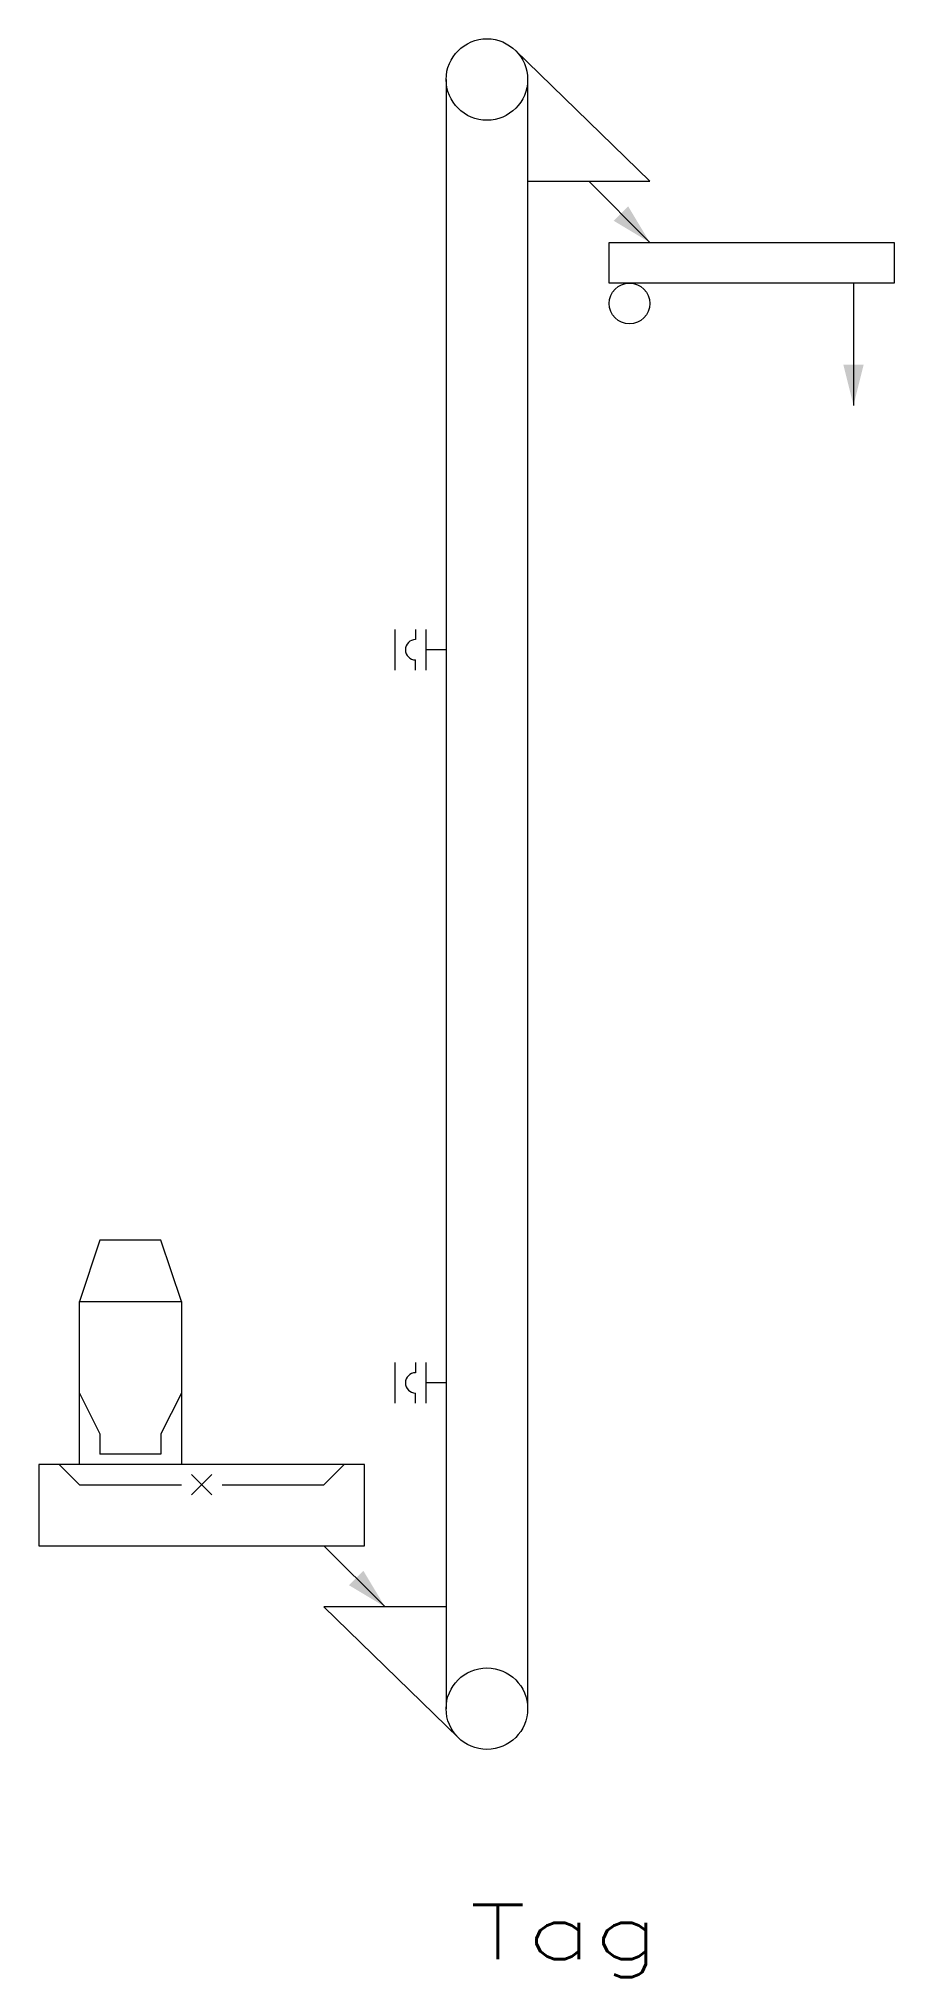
# Model space of a CAD drawing. Header units: inches. Extents: x -15.1 to 15.3, y -34.4 to 34.4.
import ezdxf
from ezdxf.enums import TextEntityAlignment as Align

# ---------------------------------------------------------------- set-up
doc = ezdxf.new("R2010")
doc.units = ezdxf.units.IN
doc.header["$MEASUREMENT"] = 0
doc.layers.get('0').update_dxf_attribs({"lineweight": 0})
doc.layers.add('1', color=7, linetype='Continuous', lineweight=0)
doc.styles.get("Standard").update_dxf_attribs({"font": 'TXT.SHX'})

# ---------------------------------------------------------------- blocks, each defined once
blk = doc.blocks.new('ARROW')
at = {"layer": '1', "color": 7, "linetype": 'Continuous'}
blk.add_solid([(0, 0), (-2.5, 0.625), (-2.5, -0.625)], dxfattribs=at)

msp = doc.modelspace()

# ---------------------------------------------------------------- linework, layer by layer
for p, q in [((6.624, 29.38), (1.843, 34.035)), ((-0.614, 32.998), (-0.614, -24.903)), ((2.281, 32.998), (2.281, -24.903)), ((2.281, 29.38), (6.624, 29.38)), ((4.452, 29.38), (6.624, 27.208)), ((5.176, 25.761), (5.176, 27.208)), ((5.176, 27.208), (15.309, 27.208)), ((15.309, 27.208), (15.309, 25.761)), ((15.309, 25.761), (5.176, 25.761)), ((13.861, 25.761), (13.861, 21.418)), ((-2.423, 12.009), (-2.423, 13.457)), ((-1.7, 13.457), (-1.7, 13.095)), ((-1.338, 13.457), (-1.338, 12.009)), ((-0.614, 12.733), (-1.338, 12.733)), ((-1.7, 12.009), (-1.7, 12.371)), ((-12.918, -8.256), (-13.642, -10.428)), ((-10.747, -8.256), (-12.918, -8.256)), ((-10.023, -10.428), (-10.747, -8.256)), ((-13.642, -16.218), (-13.642, -10.428)), ((-13.642, -10.428), (-10.023, -10.428)), ((-10.023, -10.428), (-10.023, -16.218)), ((-2.423, -14.046), (-2.423, -12.599)), ((-1.7, -12.599), (-1.7, -12.961)), ((-1.338, -12.599), (-1.338, -14.046)), ((-13.642, -13.685), (-12.918, -15.132)), ((-10.023, -13.685), (-10.747, -15.132)), ((-1.7, -14.046), (-1.7, -13.685)), ((-0.614, -13.323), (-1.338, -13.323)), ((-12.918, -15.132), (-12.918, -15.856)), ((-10.747, -15.132), (-10.747, -15.856)), ((-15.089, -16.218), (-15.089, -19.113)), ((-3.509, -16.218), (-15.089, -16.218)), ((-14.366, -16.218), (-13.642, -16.942)), ((-10.747, -15.856), (-12.918, -15.856)), ((-4.957, -16.942), (-4.233, -16.218)), ((-3.509, -19.113), (-3.509, -16.218)), ((-13.642, -16.942), (-10.023, -16.942)), ((-9.661, -16.58), (-8.937, -17.303)), ((-8.937, -16.58), (-9.661, -17.303)), ((-8.575, -16.942), (-4.957, -16.942)), ((-15.089, -19.113), (-3.509, -19.113)), ((-2.785, -21.284), (-4.957, -19.113)), ((-0.614, -21.284), (-4.957, -21.284)), ((-4.957, -21.284), (-0.176, -25.94))]:
    msp.add_line(p, q)
at = {"lineweight": 0}
for centre, radius in [((0.834, 32.998), 1.448), ((5.9, 25.037), 0.724), ((0.834, -24.903), 1.448)]:
    msp.add_circle(centre, radius, dxfattribs=at)
for centre in [(-1.7, 12.733), (-1.7, -13.323)]:
    msp.add_arc(centre, 0.362, 90, 270)
msp.add_solid([(13.861, 21.418), (14.223, 22.866), (13.499, 22.866)])

# ---------------------------------------------------------------- block references
at = {"zscale": 0.5790138916642157}
for p, xscale, yscale, rotation in [((6.624, 27.208), 0.5790150496919897, 0.5790150496919991, -44.99999999999913), ((-2.785, -21.284), 0.5790150496919994, 0.5790150496919894, -45.00000000000015)]:
    msp.add_blockref('ARROW', p, dxfattribs=dict(at, xscale=xscale, yscale=yscale, rotation=rotation))

# ---------------------------------------------------------------- texts
at = {"color": 7, "linetype": 'Continuous', "width": 1.361111}
msp.add_text('Tag', height=1.9339, dxfattribs=at).set_placement((0.216, -33.801), (6.984, -33.801), align=Align.FIT)

doc.saveas('drawing.dxf')
